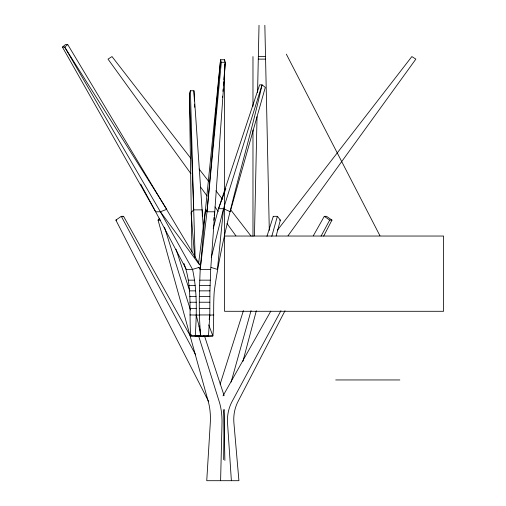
<?xml version="1.0" encoding="UTF-8"?>
<svg xmlns="http://www.w3.org/2000/svg" width="506" height="506" viewBox="0 0 506 506"><rect width="100%" height="100%" fill="white"/><g stroke="black" fill="none" stroke-linecap="round" stroke-linejoin="round"><path stroke-width="0.76" d="M199.162 336.313L200.737 335.952C198.542 313.821 199.237 291.57 200.218 269.394L205.512 209.294L220.559 59.74L224.537 59.74L225.309 62.295L210.698 269.394L209.927 290.861L209.813 314.947L208.472 335.952L206.897 336.313L190.699 335.952C188.871 311.898 192.691 286.586 183.963 263.531M223.646 459.638L224.076 418.298A35.844 16.97 88.6 0 1 224.424 409.582M254.448 235.878L257.035 116.715M257.56 92.585L259.021 25.3M201.704 336.313L195.284 335.952C196.606 313.771 197.365 291.254 192.539 269.394L160.396 211.786L64.686 47.102L62.421 47.102L155.652 211.786L186.334 269.394L192.539 269.394L199.585 267.25M220.603 480.7L222.007 422.94A35.844 17.653 88.6 0 0 219.161 401.416L198.706 336.256M213.209 228.32L218.535 208.693L259.635 84.844L262.051 84.844C246.738 153.552 224.139 221.021 214.297 290.861C213.064 305.871 214.304 320.943 212.893 335.952L206.467 336.313M224.417 61.315L224.537 59.74M222.393 97.671L222.52 96.096M222.912 91.377L223.108 89.024M223.431 85.09L223.69 81.947M223.886 79.587L225.309 62.295L221.331 62.295L220.559 59.74L207.011 211.786L200.218 269.394L210.698 269.394M214.259 215.664L214.683 211.786L207.011 211.786L221.331 62.295M225.834 188.725L218.535 208.693L223.519 208.693L230.236 211.704L265.296 87.393L262.051 84.844L223.519 208.693L217.428 269.394L211.091 267.465M213.747 220.312L214.089 217.213M198.649 262.937L205.512 209.294L207.011 211.786M209.187 319.526L209.813 314.947L199.332 314.947M211.274 257.643L223.519 208.693M242.912 361.373L256.333 310.76M276.162 235.973L280.368 220.11L277.377 216.321L273.291 216.321L266.959 236.327M231.109 382.074L251.052 310.627M271.792 236.327L277.377 216.321M220.116 384.218L243.424 310.627M191.268 334.479L190.699 335.952L200.351 335.952M191.938 252.058L189.352 93.306L190.414 90.751L193.924 90.751L203.336 227.814M285.017 310.76L238.067 401.416A35.844 31.562 87.4 0 0 233.911 422.94L238.921 480.7L206.745 480.7L210.294 422.94A35.844 17.653 -88.6 0 0 208.244 401.416L158.068 220.11L159.624 218.212M323.676 236.106L331.961 220.11L326.497 216.321L324.302 216.321L313.296 235.821M280.906 310.76L232.127 401.416A35.844 31.562 -87.4 0 0 227.536 422.94L231.375 480.7M321.082 236.106L329.691 220.11L331.961 220.11M223.013 395.856L270.811 311.133M288.022 235.758L415.856 59.12L411.859 56.577L277.478 230.091M190.414 90.751L193.703 209.87L191.104 212.646L194.677 257.402M62.421 47.102L65.47 44.553L67.734 44.553L199.383 264.113M67.734 44.553L64.686 47.102L166.784 209.294L160.396 211.786L155.652 211.786L140.687 184.032M122.907 216.796L123.572 216.321L190.357 336.009M208.719 401.713A35.844 31.189 -87.5 0 0 208.567 401.416L115.887 220.11L121.288 216.321L123.572 216.321M201.888 336.313L208.308 335.952M209.465 315.13L213.817 314.947M258.345 56.577L265.524 56.577M258.288 59.12L265.58 59.12M189.352 93.306L193.703 209.87L202.286 209.87L202.305 216.132M115.887 220.11L116.627 220.11M158.068 220.11L160.68 220.11M279.578 220.11L280.368 220.11M224.531 236.036L443.579 236.036L443.579 311.291L224.531 311.291L224.531 63.92M188.213 280.16L194.418 280.16M199.762 280.16L210.237 280.16M188.915 285.454L195.126 285.454M199.585 285.454L210.066 285.454M189.472 290.861L195.677 290.861M199.453 290.861L209.927 290.861M189.858 296.427L196.062 296.427M199.358 296.427L209.832 296.427M190.073 302.234L196.277 302.234M199.307 302.234L209.781 302.234M190.104 308.363L196.309 308.363M199.294 308.363L209.775 308.363M189.952 314.947L199.781 315.105M335.718 379.949L399.841 379.949M203.203 336.041L204.981 336.313M195.082 335.952L197.454 336.313M324.302 216.321L329.691 220.11M198.567 267.339L200.218 269.394M190.673 158.144L112.009 56.577L108.012 59.12L190.92 173.678M199.098 169.029L208.934 181.724M215.954 190.794L222.513 199.256M230.47 209.535L251.077 236.138M273.291 216.321L273.651 216.796M160.396 211.786L199.592 264.923M200.642 187.119L207.131 196.075M214.999 206.954L218.244 211.438M227.042 223.595L235.847 235.758M121.288 216.321L195.664 354.839M286.333 54.155L379.949 235.758M208.725 324.896L212.893 335.952L200.737 335.952L199.035 326.016M176.006 249.186L189.383 289.906M204.639 336.351L224.114 395.648M164.469 227.188L190.477 310.051M196.157 314.947L200.117 330.209M193.924 90.751L194.405 100.979M194.557 104.122L194.702 107.266M193.703 209.87L195.145 257.459M264.847 25.3L269.3 230.382M224.873 460.422L224.076 418.298A35.844 31.182 -87.5 0 0 223.235 409.582M252.975 56.577L252.975 106.38M252.975 129.979L252.975 236.346"/></g></svg>
